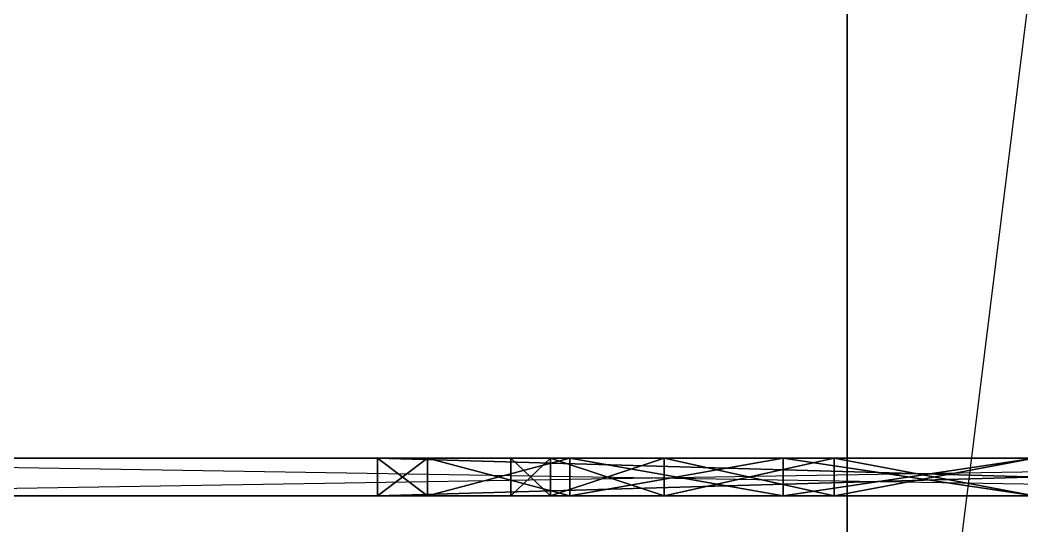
# Model space of a CAD drawing. Extents: x -14.5 to 19.3, y -2 to 15.6.
# Drawn here: x 10.331 to 11.667, y -0.59 to 0.084 of the extents above; entities that cross this region are included whole.
import ezdxf

# ---------------------------------------------------------------- set-up
doc = ezdxf.new("R2010")
doc.units = 0
doc.layers.add('UB3D', color=1, linetype='CONTINUOUS')

msp = doc.modelspace()

# ---------------------------------------------------------------- linework, layer by layer
at = {"layer": 'UB3D', "color": 254}
for points in [[(11.934, -1.838888, -5.934), (11.434, -1.838888, -5.934), (11.934, 2.188888, -5.934)], [(11.434, -1.838888, -5.934), (11.934, 2.188888, -5.934), (11.434, 2.188888, -5.934)], [(11.434, -1.838888, -6.434), (11.934, -1.838888, -6.434), (11.434, 2.188888, -6.434)], [(11.934, -1.838888, -6.434), (11.434, 2.188888, -6.434), (11.934, 2.188888, -6.434)], [(11.434, -1.838888, -5.934), (11.434, -1.838888, -6.434), (11.434, 2.188888, -5.934)], [(11.434, -1.838888, -6.434), (11.434, 2.188888, -5.934), (11.434, 2.188888, -6.434)], [(11.934, -1.838888, -11.434), (11.434, -1.838888, -11.434), (11.934, 2.188888, -11.434)], [(11.434, -1.838888, -11.434), (11.934, 2.188888, -11.434), (11.434, 2.188888, -11.434)], [(11.434, -1.838888, -11.934), (11.934, -1.838888, -11.934), (11.434, 2.188888, -11.934)], [(11.934, -1.838888, -11.934), (11.434, 2.188888, -11.934), (11.934, 2.188888, -11.934)], [(11.434, -1.838888, -11.434), (11.434, -1.838888, -11.934), (11.434, 2.188888, -11.434)], [(11.434, -1.838888, -11.934), (11.434, 2.188888, -11.434), (11.434, 2.188888, -11.934)]]:
    msp.add_3dface(points, dxfattribs=at)
at = {"layer": 'UB3D', "color": 94}
for points in [[(-14.478, 0.5, -14.986), (19.304, 0.5, -14.986), (19.304, -0.5, -14.986), (-14.478, -0.5, -14.986)], [(19.304, 0.5, 13.97097), (-14.478, 0.5, 13.97097), (-14.478, -0.5, 13.97097), (19.304, -0.5, 13.97097)], [(-14.478, -0.5, 13.97097), (19.304, -0.5, 13.97097), (19.304, -0.5, -14.986)], [(-14.478, -0.5, 13.97097), (19.304, -0.5, -14.986), (-14.478, -0.5, -14.986)]]:
    msp.add_3dface(points, dxfattribs=at)
at = {"layer": 'UB3D', "color": 253}
for points in [[(9.607099, -0.55, 9.696901), (9.562198, -0.5, 9.741802), (12.655099, -0.55, 12.744901)], [(9.562198, -0.5, 9.741802), (12.655099, -0.55, 12.744901), (12.610198, -0.5, 12.789802)], [(9.741802, -0.5, 9.562198), (9.696901, -0.55, 9.607099), (12.789802, -0.5, 12.610198)], [(9.696901, -0.55, 9.607099), (12.789802, -0.5, 12.610198), (12.744901, -0.55, 12.655099)], [(10.8077, -0.5, -6.184), (10.874404, -0.5, -5.848654), (10.8077, -0.55, -6.184)], [(10.874404, -0.5, -5.848654), (10.8077, -0.55, -6.184), (10.874404, -0.55, -5.848654)], [(10.8077, -0.55, -6.184), (10.874404, -0.55, -5.848654), (10.8077, -0.5, -6.184)], [(10.874404, -0.55, -5.848654), (10.8077, -0.5, -6.184), (10.874404, -0.5, -5.848654)], [(10.874404, -0.5, -6.519345), (10.8077, -0.5, -6.184), (10.874404, -0.55, -6.519345)], [(10.8077, -0.5, -6.184), (10.874404, -0.55, -6.519345), (10.8077, -0.55, -6.184)], [(10.874404, -0.55, -6.519345), (10.8077, -0.55, -6.184), (10.874404, -0.5, -6.519345)], [(10.8077, -0.55, -6.184), (10.874404, -0.5, -6.519345), (10.8077, -0.5, -6.184)], [(10.8077, -0.5, -10.8077), (12.5603, -0.5, -10.8077), (10.8077, -0.55, -10.8077)], [(12.5603, -0.5, -10.8077), (10.8077, -0.55, -10.8077), (12.5603, -0.55, -10.8077)], [(10.8077, -0.55, -10.8077), (12.5603, -0.55, -10.8077), (10.8077, -0.5, -10.8077)], [(12.5603, -0.55, -10.8077), (10.8077, -0.5, -10.8077), (12.5603, -0.5, -10.8077)], [(10.8077, -0.5, -12.5603), (10.8077, -0.5, -10.8077), (10.8077, -0.55, -12.5603)], [(10.8077, -0.5, -10.8077), (10.8077, -0.55, -12.5603), (10.8077, -0.55, -10.8077)], [(10.8077, -0.55, -12.5603), (10.8077, -0.55, -10.8077), (10.8077, -0.5, -12.5603)], [(10.8077, -0.55, -10.8077), (10.8077, -0.5, -12.5603), (10.8077, -0.5, -10.8077)], [(12.5603, -0.5, -12.5603), (10.8077, -0.5, -12.5603), (12.5603, -0.55, -12.5603)], [(10.8077, -0.5, -12.5603), (12.5603, -0.55, -12.5603), (10.8077, -0.55, -12.5603)], [(12.5603, -0.55, -12.5603), (10.8077, -0.55, -12.5603), (12.5603, -0.5, -12.5603)], [(10.8077, -0.55, -12.5603), (12.5603, -0.5, -12.5603), (10.8077, -0.5, -12.5603)], [(10.874404, -0.5, -5.848654), (11.064362, -0.5, -5.564362), (10.874404, -0.55, -5.848654)], [(11.064362, -0.5, -5.564362), (10.874404, -0.55, -5.848654), (11.064362, -0.55, -5.564362)], [(10.874404, -0.55, -5.848654), (11.064362, -0.55, -5.564362), (10.874404, -0.5, -5.848654)], [(11.064362, -0.55, -5.564362), (10.874404, -0.5, -5.848654), (11.064362, -0.5, -5.564362)], [(11.064362, -0.5, -6.803637), (10.874404, -0.5, -6.519345), (11.064362, -0.55, -6.803637)], [(10.874404, -0.5, -6.519345), (11.064362, -0.55, -6.803637), (10.874404, -0.55, -6.519345)], [(11.064362, -0.55, -6.803637), (10.874404, -0.55, -6.519345), (11.064362, -0.5, -6.803637)], [(10.874404, -0.55, -6.519345), (11.064362, -0.5, -6.803637), (10.874404, -0.5, -6.519345)], [(10.9855, -0.5, -6.184), (11.03867, -0.5, -5.916695), (10.9855, -0.55, -6.184)], [(11.03867, -0.5, -5.916695), (10.9855, -0.55, -6.184), (11.03867, -0.55, -5.916695)], [(10.9855, -0.55, -6.184), (11.03867, -0.55, -5.916695), (10.9855, -0.5, -6.184)], [(11.03867, -0.55, -5.916695), (10.9855, -0.5, -6.184), (11.03867, -0.5, -5.916695)], [(11.03867, -0.5, -6.451304), (10.9855, -0.5, -6.184), (11.03867, -0.55, -6.451304)], [(10.9855, -0.5, -6.184), (11.03867, -0.55, -6.451304), (10.9855, -0.55, -6.184)], [(11.03867, -0.55, -6.451304), (10.9855, -0.55, -6.184), (11.03867, -0.5, -6.451304)], [(10.9855, -0.55, -6.184), (11.03867, -0.5, -6.451304), (10.9855, -0.5, -6.184)], [(10.9855, -0.5, -11.684), (11.03867, -0.5, -11.416695), (10.9855, -0.55, -11.684)], [(11.03867, -0.5, -11.416695), (10.9855, -0.55, -11.684), (11.03867, -0.55, -11.416695)], [(10.9855, -0.55, -11.684), (11.03867, -0.55, -11.416695), (10.9855, -0.5, -11.684)], [(11.03867, -0.55, -11.416695), (10.9855, -0.5, -11.684), (11.03867, -0.5, -11.416695)], [(11.03867, -0.5, -11.951304), (10.9855, -0.5, -11.684), (11.03867, -0.55, -11.951304)], [(10.9855, -0.5, -11.684), (11.03867, -0.55, -11.951304), (10.9855, -0.55, -11.684)], [(11.03867, -0.55, -11.951304), (10.9855, -0.55, -11.684), (11.03867, -0.5, -11.951304)], [(10.9855, -0.55, -11.684), (11.03867, -0.5, -11.951304), (10.9855, -0.5, -11.684)], [(11.03867, -0.5, -5.916695), (11.190085, -0.5, -5.690085), (11.03867, -0.55, -5.916695)], [(11.190085, -0.5, -5.690085), (11.03867, -0.55, -5.916695), (11.190085, -0.55, -5.690085)], [(11.03867, -0.55, -5.916695), (11.190085, -0.55, -5.690085), (11.03867, -0.5, -5.916695)], [(11.190085, -0.55, -5.690085), (11.03867, -0.5, -5.916695), (11.190085, -0.5, -5.690085)], [(11.190085, -0.5, -6.677914), (11.03867, -0.5, -6.451304), (11.190085, -0.55, -6.677914)], [(11.03867, -0.5, -6.451304), (11.190085, -0.55, -6.677914), (11.03867, -0.55, -6.451304)], [(11.190085, -0.55, -6.677914), (11.03867, -0.55, -6.451304), (11.190085, -0.5, -6.677914)], [(11.03867, -0.55, -6.451304), (11.190085, -0.5, -6.677914), (11.03867, -0.5, -6.451304)], [(11.03867, -0.5, -11.416695), (11.190085, -0.5, -11.190085), (11.03867, -0.55, -11.416695)], [(11.190085, -0.5, -11.190085), (11.03867, -0.55, -11.416695), (11.190085, -0.55, -11.190085)], [(11.03867, -0.55, -11.416695), (11.190085, -0.55, -11.190085), (11.03867, -0.5, -11.416695)], [(11.190085, -0.55, -11.190085), (11.03867, -0.5, -11.416695), (11.190085, -0.5, -11.190085)], [(11.190085, -0.5, -12.177914), (11.03867, -0.5, -11.951304), (11.190085, -0.55, -12.177914)], [(11.03867, -0.5, -11.951304), (11.190085, -0.55, -12.177914), (11.03867, -0.55, -11.951304)], [(11.190085, -0.55, -12.177914), (11.03867, -0.55, -11.951304), (11.190085, -0.5, -12.177914)], [(11.03867, -0.55, -11.951304), (11.190085, -0.5, -12.177914), (11.03867, -0.5, -11.951304)], [(11.064362, -0.5, -5.564362), (11.348654, -0.5, -5.374404), (11.064362, -0.55, -5.564362)], [(11.348654, -0.5, -5.374404), (11.064362, -0.55, -5.564362), (11.348654, -0.55, -5.374404)], [(11.064362, -0.55, -5.564362), (11.348654, -0.55, -5.374404), (11.064362, -0.5, -5.564362)], [(11.348654, -0.55, -5.374404), (11.064362, -0.5, -5.564362), (11.348654, -0.5, -5.374404)], [(11.348654, -0.5, -6.993595), (11.064362, -0.5, -6.803637), (11.348654, -0.55, -6.993595)], [(11.064362, -0.5, -6.803637), (11.348654, -0.55, -6.993595), (11.064362, -0.55, -6.803637)], [(11.348654, -0.55, -6.993595), (11.064362, -0.55, -6.803637), (11.348654, -0.5, -6.993595)], [(11.064362, -0.55, -6.803637), (11.348654, -0.5, -6.993595), (11.064362, -0.5, -6.803637)], [(11.190085, -0.5, -5.690085), (11.416695, -0.5, -5.53867), (11.190085, -0.55, -5.690085)], [(11.416695, -0.5, -5.53867), (11.190085, -0.55, -5.690085), (11.416695, -0.55, -5.53867)], [(11.190085, -0.55, -5.690085), (11.416695, -0.55, -5.53867), (11.190085, -0.5, -5.690085)], [(11.416695, -0.55, -5.53867), (11.190085, -0.5, -5.690085), (11.416695, -0.5, -5.53867)], [(11.416695, -0.5, -6.829329), (11.190085, -0.5, -6.677914), (11.416695, -0.55, -6.829329)], [(11.190085, -0.5, -6.677914), (11.416695, -0.55, -6.829329), (11.190085, -0.55, -6.677914)], [(11.416695, -0.55, -6.829329), (11.190085, -0.55, -6.677914), (11.416695, -0.5, -6.829329)], [(11.190085, -0.55, -6.677914), (11.416695, -0.5, -6.829329), (11.190085, -0.5, -6.677914)], [(11.190085, -0.5, -11.190085), (11.416695, -0.5, -11.03867), (11.190085, -0.55, -11.190085)], [(11.416695, -0.5, -11.03867), (11.190085, -0.55, -11.190085), (11.416695, -0.55, -11.03867)], [(11.190085, -0.55, -11.190085), (11.416695, -0.55, -11.03867), (11.190085, -0.5, -11.190085)], [(11.416695, -0.55, -11.03867), (11.190085, -0.5, -11.190085), (11.416695, -0.5, -11.03867)], [(11.416695, -0.5, -12.329329), (11.190085, -0.5, -12.177914), (11.416695, -0.55, -12.329329)], [(11.190085, -0.5, -12.177914), (11.416695, -0.55, -12.329329), (11.190085, -0.55, -12.177914)], [(11.416695, -0.55, -12.329329), (11.190085, -0.55, -12.177914), (11.416695, -0.5, -12.329329)], [(11.190085, -0.55, -12.177914), (11.416695, -0.5, -12.329329), (11.190085, -0.5, -12.177914)], [(11.348654, -0.5, -5.374404), (11.684, -0.5, -5.3077), (11.348654, -0.55, -5.374404)], [(11.684, -0.5, -5.3077), (11.348654, -0.55, -5.374404), (11.684, -0.55, -5.3077)], [(11.348654, -0.55, -5.374404), (11.684, -0.55, -5.3077), (11.348654, -0.5, -5.374404)], [(11.684, -0.55, -5.3077), (11.348654, -0.5, -5.374404), (11.684, -0.5, -5.3077)], [(11.684, -0.5, -7.0603), (11.348654, -0.5, -6.993595), (11.684, -0.55, -7.0603)], [(11.348654, -0.5, -6.993595), (11.684, -0.55, -7.0603), (11.348654, -0.55, -6.993595)], [(11.684, -0.55, -7.0603), (11.348654, -0.55, -6.993595), (11.684, -0.5, -7.0603)], [(11.348654, -0.55, -6.993595), (11.684, -0.5, -7.0603), (11.348654, -0.5, -6.993595)], [(11.416695, -0.5, -5.53867), (11.684, -0.5, -5.4855), (11.416695, -0.55, -5.53867)], [(11.684, -0.5, -5.4855), (11.416695, -0.55, -5.53867), (11.684, -0.55, -5.4855)], [(11.416695, -0.55, -5.53867), (11.684, -0.55, -5.4855), (11.416695, -0.5, -5.53867)], [(11.684, -0.55, -5.4855), (11.416695, -0.5, -5.53867), (11.684, -0.5, -5.4855)], [(11.684, -0.5, -6.8825), (11.416695, -0.5, -6.829329), (11.684, -0.55, -6.8825)], [(11.416695, -0.5, -6.829329), (11.684, -0.55, -6.8825), (11.416695, -0.55, -6.829329)], [(11.684, -0.55, -6.8825), (11.416695, -0.55, -6.829329), (11.684, -0.5, -6.8825)], [(11.416695, -0.55, -6.829329), (11.684, -0.5, -6.8825), (11.416695, -0.5, -6.829329)], [(11.416695, -0.5, -11.03867), (11.684, -0.5, -10.9855), (11.416695, -0.55, -11.03867)], [(11.684, -0.5, -10.9855), (11.416695, -0.55, -11.03867), (11.684, -0.55, -10.9855)], [(11.416695, -0.55, -11.03867), (11.684, -0.55, -10.9855), (11.416695, -0.5, -11.03867)], [(11.684, -0.55, -10.9855), (11.416695, -0.5, -11.03867), (11.684, -0.5, -10.9855)], [(11.684, -0.5, -12.3825), (11.416695, -0.5, -12.329329), (11.684, -0.55, -12.3825)], [(11.416695, -0.5, -12.329329), (11.684, -0.55, -12.3825), (11.416695, -0.55, -12.329329)], [(11.684, -0.55, -12.3825), (11.416695, -0.55, -12.329329), (11.684, -0.5, -12.3825)], [(11.416695, -0.55, -12.329329), (11.684, -0.5, -12.3825), (11.416695, -0.5, -12.329329)], [(9.607099, -0.55, 9.696901), (9.696901, -0.55, 9.607099), (12.655099, -0.55, 12.744901)], [(9.696901, -0.55, 9.607099), (12.655099, -0.55, 12.744901), (12.744901, -0.55, 12.655099)], [(10.81192, -0.55, -6.269892), (10.988863, -0.55, -6.252465), (10.8077, -0.55, -6.184)], [(10.988863, -0.55, -6.252465), (10.8077, -0.55, -6.184), (10.9855, -0.55, -6.184)], [(10.8077, -0.55, -6.184), (10.9855, -0.55, -6.184), (10.81192, -0.55, -6.098108)], [(12.5603, -0.55, -10.8077), (11.684, -0.55, -10.9855), (10.8077, -0.55, -10.8077)], [(12.5603, -0.55, -12.5603), (10.8077, -0.55, -12.5603), (11.547729, -0.55, -12.369079)], [(10.8077, -0.55, -10.8077), (11.684, -0.55, -10.9855), (11.615535, -0.55, -10.988863)], [(10.8077, -0.55, -10.8077), (11.615535, -0.55, -10.988863), (11.547729, -0.55, -10.998921)], [(10.8077, -0.55, -10.8077), (11.547729, -0.55, -10.998921), (11.481236, -0.55, -11.015577)], [(10.8077, -0.55, -10.8077), (11.481236, -0.55, -11.015577), (11.416696, -0.55, -11.03867)], [(10.8077, -0.55, -10.8077), (11.416696, -0.55, -11.03867), (11.354729, -0.55, -11.067978)], [(10.8077, -0.55, -10.8077), (11.354729, -0.55, -11.067978), (11.295934, -0.55, -11.103218)], [(10.8077, -0.55, -10.8077), (11.295934, -0.55, -11.103218), (11.240876, -0.55, -11.144052)], [(10.8077, -0.55, -10.8077), (11.240876, -0.55, -11.144052), (11.190086, -0.55, -11.190086)], [(10.8077, -0.55, -10.8077), (11.190086, -0.55, -11.190086), (11.144052, -0.55, -11.240876)], [(10.8077, -0.55, -10.8077), (11.144052, -0.55, -11.240876), (11.103218, -0.55, -11.295934)], [(10.8077, -0.55, -10.8077), (11.103218, -0.55, -11.295934), (11.067978, -0.55, -11.354729)], [(10.8077, -0.55, -10.8077), (11.067978, -0.55, -11.354729), (11.03867, -0.55, -11.416696)], [(10.8077, -0.55, -10.8077), (11.03867, -0.55, -11.416696), (11.015577, -0.55, -11.481236)], [(10.8077, -0.55, -10.8077), (11.015577, -0.55, -11.481236), (10.998921, -0.55, -11.547729)], [(10.8077, -0.55, -10.8077), (10.998921, -0.55, -11.547729), (10.988863, -0.55, -11.615535)], [(10.8077, -0.55, -10.8077), (10.988863, -0.55, -11.615535), (10.9855, -0.55, -11.684)], [(10.8077, -0.55, -10.8077), (10.9855, -0.55, -11.684), (10.988863, -0.55, -11.752465)], [(10.8077, -0.55, -10.8077), (10.988863, -0.55, -11.752465), (10.998921, -0.55, -11.820271)], [(10.8077, -0.55, -10.8077), (10.998921, -0.55, -11.820271), (10.8077, -0.55, -12.5603)], [(10.8077, -0.55, -12.5603), (10.998921, -0.55, -11.820271), (11.015577, -0.55, -11.886764)], [(10.8077, -0.55, -12.5603), (11.015577, -0.55, -11.886764), (11.03867, -0.55, -11.951304)], [(10.8077, -0.55, -12.5603), (11.03867, -0.55, -11.951304), (11.067978, -0.55, -12.013271)], [(10.8077, -0.55, -12.5603), (11.067978, -0.55, -12.013271), (11.103218, -0.55, -12.072066)], [(10.8077, -0.55, -12.5603), (11.103218, -0.55, -12.072066), (11.144052, -0.55, -12.127124)], [(10.8077, -0.55, -12.5603), (11.144052, -0.55, -12.127124), (11.190086, -0.55, -12.177914)], [(10.8077, -0.55, -12.5603), (11.190086, -0.55, -12.177914), (11.240876, -0.55, -12.223948)], [(10.8077, -0.55, -12.5603), (11.240876, -0.55, -12.223948), (11.295934, -0.55, -12.264782)], [(10.8077, -0.55, -12.5603), (11.295934, -0.55, -12.264782), (11.354729, -0.55, -12.300022)], [(10.8077, -0.55, -12.5603), (11.354729, -0.55, -12.300022), (11.416696, -0.55, -12.32933)], [(10.8077, -0.55, -12.5603), (11.416696, -0.55, -12.32933), (11.481236, -0.55, -12.352423)], [(10.8077, -0.55, -12.5603), (11.481236, -0.55, -12.352423), (11.547729, -0.55, -12.369079)], [(10.988863, -0.55, -6.115535), (10.81192, -0.55, -6.098108), (10.998921, -0.55, -6.047729)], [(10.81192, -0.55, -6.098108), (10.998921, -0.55, -6.047729), (10.824538, -0.55, -6.013042)], [(10.824538, -0.55, -6.354958), (10.998921, -0.55, -6.320271), (10.81192, -0.55, -6.269892)], [(10.998921, -0.55, -6.320271), (10.81192, -0.55, -6.269892), (10.988863, -0.55, -6.252465)], [(10.9855, -0.55, -6.184), (10.81192, -0.55, -6.098108), (10.988863, -0.55, -6.115535)], [(10.998921, -0.55, -6.047729), (10.824538, -0.55, -6.013042), (11.015577, -0.55, -5.981236)], [(10.824538, -0.55, -6.013042), (11.015577, -0.55, -5.981236), (10.845433, -0.55, -5.929624)], [(10.845433, -0.55, -6.438376), (11.015577, -0.55, -6.386764), (10.824538, -0.55, -6.354958)], [(11.015577, -0.55, -6.386764), (10.824538, -0.55, -6.354958), (10.998921, -0.55, -6.320271)], [(11.015577, -0.55, -5.981236), (10.845433, -0.55, -5.929624), (11.03867, -0.55, -5.916696)], [(10.845433, -0.55, -5.929624), (11.03867, -0.55, -5.916696), (10.874404, -0.55, -5.848655)], [(11.03867, -0.55, -6.451304), (10.845433, -0.55, -6.438376), (11.015577, -0.55, -6.386764)], [(10.874404, -0.55, -6.519345), (11.067978, -0.55, -6.513271), (10.845433, -0.55, -6.438376)], [(11.067978, -0.55, -6.513271), (10.845433, -0.55, -6.438376), (11.03867, -0.55, -6.451304)], [(11.067978, -0.55, -5.854729), (10.874404, -0.55, -5.848655), (11.103218, -0.55, -5.795934)], [(10.874404, -0.55, -5.848655), (11.103218, -0.55, -5.795934), (10.911172, -0.55, -5.770915)], [(11.03867, -0.55, -5.916696), (10.874404, -0.55, -5.848655), (11.067978, -0.55, -5.854729)], [(10.911172, -0.55, -6.597085), (11.103218, -0.55, -6.572066), (10.874404, -0.55, -6.519345)], [(11.103218, -0.55, -6.572066), (10.874404, -0.55, -6.519345), (11.067978, -0.55, -6.513271)], [(11.103218, -0.55, -5.795934), (10.911172, -0.55, -5.770915), (11.144052, -0.55, -5.740876)], [(10.911172, -0.55, -5.770915), (11.144052, -0.55, -5.740876), (10.955383, -0.55, -5.697154)], [(10.955383, -0.55, -6.670846), (11.144052, -0.55, -6.627124), (10.911172, -0.55, -6.597085)], [(11.144052, -0.55, -6.627124), (10.911172, -0.55, -6.597085), (11.103218, -0.55, -6.572066)], [(11.144052, -0.55, -5.740876), (10.955383, -0.55, -5.697154), (11.190086, -0.55, -5.690086)], [(10.955383, -0.55, -5.697154), (11.190086, -0.55, -5.690086), (11.006611, -0.55, -5.628081)], [(11.190086, -0.55, -6.677914), (10.955383, -0.55, -6.670846), (11.144052, -0.55, -6.627124)], [(11.240876, -0.55, -6.723948), (11.006611, -0.55, -6.739919), (10.955383, -0.55, -6.670846)], [(11.240876, -0.55, -6.723948), (10.955383, -0.55, -6.670846), (11.190086, -0.55, -6.677914)], [(11.295934, -0.55, -5.603218), (11.240876, -0.55, -5.644052), (11.006611, -0.55, -5.628081)], [(11.295934, -0.55, -5.603218), (11.006611, -0.55, -5.628081), (11.064362, -0.55, -5.564362)], [(11.190086, -0.55, -5.690086), (11.006611, -0.55, -5.628081), (11.240876, -0.55, -5.644052)], [(11.240876, -0.55, -6.723948), (11.295934, -0.55, -6.764782), (11.006611, -0.55, -6.739919)], [(11.354729, -0.55, -6.800022), (11.064362, -0.55, -6.803638), (11.006611, -0.55, -6.739919)], [(11.354729, -0.55, -6.800022), (11.006611, -0.55, -6.739919), (11.295934, -0.55, -6.764782)], [(11.416696, -0.55, -5.53867), (11.354729, -0.55, -5.567978), (11.064362, -0.55, -5.564362)], [(11.416696, -0.55, -5.53867), (11.064362, -0.55, -5.564362), (11.128081, -0.55, -5.506611)], [(11.295934, -0.55, -5.603218), (11.064362, -0.55, -5.564362), (11.354729, -0.55, -5.567978)], [(11.354729, -0.55, -6.800022), (11.416696, -0.55, -6.82933), (11.064362, -0.55, -6.803638)], [(11.481236, -0.55, -6.852423), (11.128081, -0.55, -6.861389), (11.064362, -0.55, -6.803638)], [(11.481236, -0.55, -6.852423), (11.064362, -0.55, -6.803638), (11.416696, -0.55, -6.82933)], [(11.684, -0.55, -6.8825), (12.170846, -0.55, -6.912617), (11.128081, -0.55, -6.861389)], [(11.684, -0.55, -6.8825), (11.128081, -0.55, -6.861389), (11.615535, -0.55, -6.879137)], [(11.547729, -0.55, -5.498921), (11.481236, -0.55, -5.515577), (11.128081, -0.55, -5.506611)], [(11.547729, -0.55, -5.498921), (11.128081, -0.55, -5.506611), (11.197154, -0.55, -5.455383)], [(11.416696, -0.55, -5.53867), (11.128081, -0.55, -5.506611), (11.481236, -0.55, -5.515577)], [(11.481236, -0.55, -6.852423), (11.547729, -0.55, -6.869079), (11.128081, -0.55, -6.861389)], [(11.197154, -0.55, -6.912617), (12.170846, -0.55, -6.912617), (11.128081, -0.55, -6.861389)], [(11.615535, -0.55, -6.879137), (11.128081, -0.55, -6.861389), (11.547729, -0.55, -6.869079)], [(11.270915, -0.55, -5.411172), (12.170846, -0.55, -5.455383), (11.197154, -0.55, -5.455383)], [(12.170846, -0.55, -5.455383), (11.197154, -0.55, -5.455383), (11.684, -0.55, -5.4855)], [(11.197154, -0.55, -5.455383), (11.684, -0.55, -5.4855), (11.615535, -0.55, -5.488863)], [(11.547729, -0.55, -5.498921), (11.197154, -0.55, -5.455383), (11.615535, -0.55, -5.488863)], [(11.270915, -0.55, -6.956828), (12.097085, -0.55, -6.956828), (11.197154, -0.55, -6.912617)], [(12.097085, -0.55, -6.956828), (11.197154, -0.55, -6.912617), (12.170846, -0.55, -6.912617)], [(11.348655, -0.55, -5.374404), (12.097085, -0.55, -5.411172), (11.270915, -0.55, -5.411172)], [(12.097085, -0.55, -5.411172), (11.270915, -0.55, -5.411172), (12.170846, -0.55, -5.455383)], [(11.348655, -0.55, -6.993596), (12.019345, -0.55, -6.993596), (11.270915, -0.55, -6.956828)], [(12.019345, -0.55, -6.993596), (11.270915, -0.55, -6.956828), (12.097085, -0.55, -6.956828)], [(11.429624, -0.55, -5.345433), (12.019345, -0.55, -5.374404), (11.348655, -0.55, -5.374404)], [(12.019345, -0.55, -5.374404), (11.348655, -0.55, -5.374404), (12.097085, -0.55, -5.411172)], [(11.429624, -0.55, -7.022567), (11.938376, -0.55, -7.022567), (11.348655, -0.55, -6.993596)], [(11.938376, -0.55, -7.022567), (11.348655, -0.55, -6.993596), (12.019345, -0.55, -6.993596)], [(11.513042, -0.55, -5.324538), (11.938376, -0.55, -5.345433), (11.429624, -0.55, -5.345433)], [(11.938376, -0.55, -5.345433), (11.429624, -0.55, -5.345433), (12.019345, -0.55, -5.374404)], [(11.513042, -0.55, -7.043462), (11.854958, -0.55, -7.043462), (11.429624, -0.55, -7.022567)], [(11.854958, -0.55, -7.043462), (11.429624, -0.55, -7.022567), (11.938376, -0.55, -7.022567)], [(11.598108, -0.55, -5.31192), (11.854958, -0.55, -5.324538), (11.513042, -0.55, -5.324538)], [(11.854958, -0.55, -5.324538), (11.513042, -0.55, -5.324538), (11.938376, -0.55, -5.345433)], [(11.598108, -0.55, -7.05608), (11.769892, -0.55, -7.05608), (11.513042, -0.55, -7.043462)], [(11.769892, -0.55, -7.05608), (11.513042, -0.55, -7.043462), (11.854958, -0.55, -7.043462)], [(12.5603, -0.55, -12.5603), (11.547729, -0.55, -12.369079), (11.615535, -0.55, -12.379137)], [(11.684, -0.55, -5.3077), (11.769892, -0.55, -5.31192), (11.598108, -0.55, -5.31192)], [(11.769892, -0.55, -5.31192), (11.598108, -0.55, -5.31192), (11.854958, -0.55, -5.324538)], [(11.684, -0.55, -7.0603), (11.598108, -0.55, -7.05608), (11.769892, -0.55, -7.05608)], [(12.5603, -0.55, -12.5603), (11.615535, -0.55, -12.379137), (11.684, -0.55, -12.3825)]]:
    msp.add_3dface(points, dxfattribs=at)

doc.saveas('drawing.dxf')
